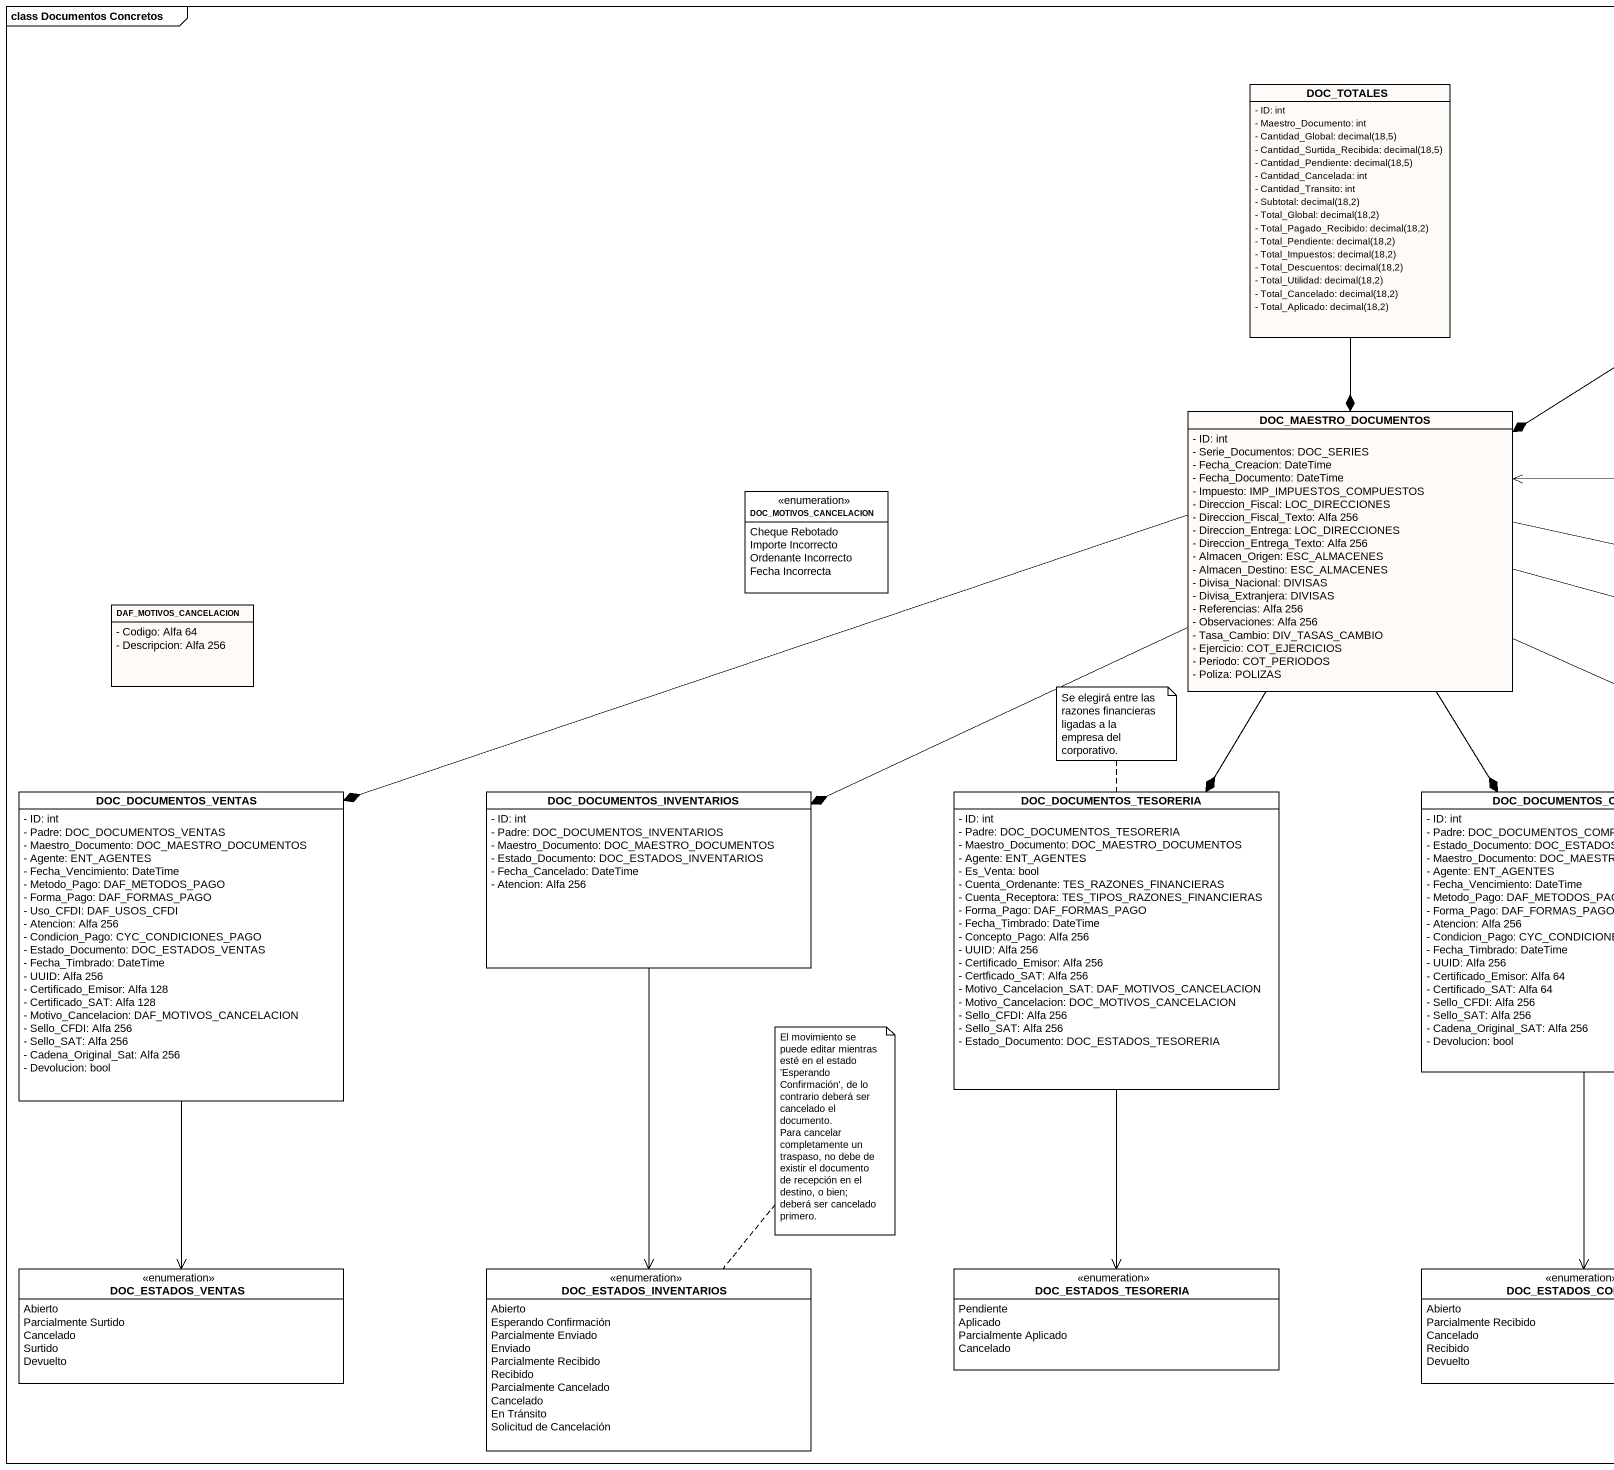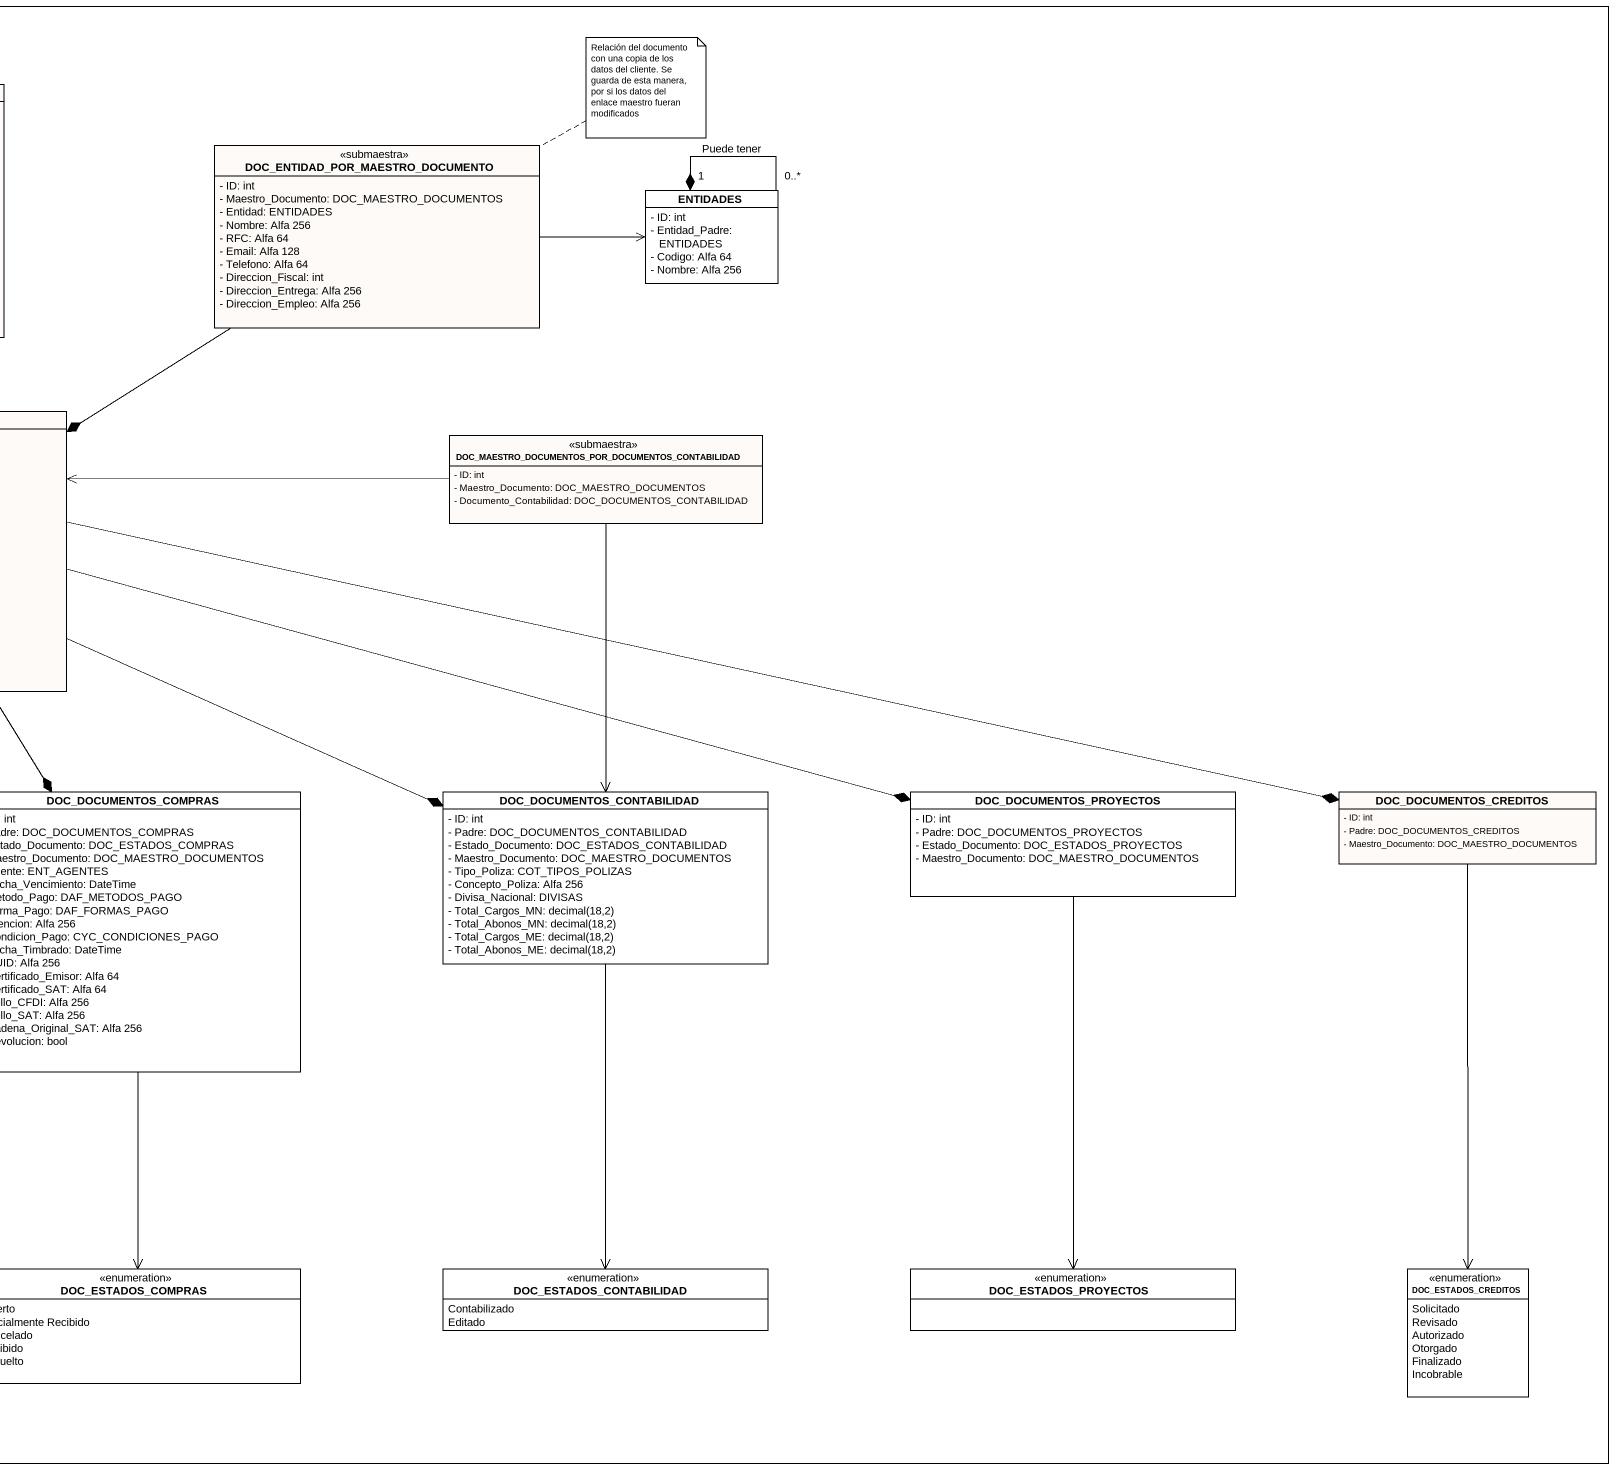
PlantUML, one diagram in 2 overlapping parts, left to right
@startuml
mainframe class Documentos Concretos
hide circle
hide empty members
skinparam classAttributeIconSize 0
class DOC_TOTALES #FDFAF7 {
  - ID: int
  - Maestro_Documento: int
  {field} - Cantidad_Global: decimal(18,5)
  {field} - Cantidad_Surtida_Recibida: decimal(18,5)
  {field} - Cantidad_Pendiente: decimal(18,5)
  - Cantidad_Cancelada: int
  - Cantidad_Transito: int
  {field} - Subtotal: decimal(18,2)
  {field} - Total_Global: decimal(18,2)
  {field} - Total_Pagado_Recibido: decimal(18,2)
  {field} - Total_Pendiente: decimal(18,2)
  {field} - Total_Impuestos: decimal(18,2)
  {field} - Total_Descuentos: decimal(18,2)
  {field} - Total_Utilidad: decimal(18,2)
  {field} - Total_Cancelado: decimal(18,2)
  {field} - Total_Aplicado: decimal(18,2)
}
class "DOC_ENTIDAD_POR_MAESTRO_DOCUMENTO" as DOC_ENTIDAD_POR_MAESTRO <<submaestra>> #FDFAF7 {
  - ID: int
  - Maestro_Documento: DOC_MAESTRO_DOCUMENTOS
  - Entidad: ENTIDADES
  - Nombre: Alfa 256
  - RFC: Alfa 64
  - Email: Alfa 128
  - Telefono: Alfa 64
  - Direccion_Fiscal: int
  - Direccion_Entrega: Alfa 256
  - Direccion_Empleo: Alfa 256
}
class ENTIDADES {
  - ID: int
  - Entidad_Padre: ENTIDADES
  - Codigo: Alfa 64
  - Nombre: Alfa 256
}
class DOC_MAESTRO_DOCUMENTOS #FDFAF7 {
  - ID: int
  - Serie_Documentos: DOC_SERIES
  - Fecha_Creacion: DateTime
  - Fecha_Documento: DateTime
  - Impuesto: IMP_IMPUESTOS_COMPUESTOS
  - Direccion_Fiscal: LOC_DIRECCIONES
  - Direccion_Fiscal_Texto: Alfa 256
  - Direccion_Entrega: LOC_DIRECCIONES
  - Direccion_Entrega_Texto: Alfa 256
  - Almacen_Origen: ESC_ALMACENES
  - Almacen_Destino: ESC_ALMACENES
  - Divisa_Nacional: DIVISAS
  - Divisa_Extranjera: DIVISAS
  - Referencias: Alfa 256
  - Observaciones: Alfa 256
  - Tasa_Cambio: DIV_TASAS_CAMBIO
  - Ejercicio: COT_EJERCICIOS
  - Periodo: COT_PERIODOS
  - Poliza: POLIZAS
}
class "DOC_MAESTRO_DOCUMENTOS_POR_DOCUMENTOS_CONTABILIDAD" as DOC_MAESTRO_DOCUMENTOS_POR <<submaestra>> #FDFAF7 {
  - ID: int
  - Maestro_Documento: DOC_MAESTRO_DOCUMENTOS
  - Documento_Contabilidad: DOC_DOCUMENTOS_CONTABILIDAD
}
enum DOC_MOTIVOS_CANCELACION {
  Cheque Rebotado
  Importe Incorrecto
  Ordenante Incorrecto
  Fecha Incorrecta
}
class DAF_MOTIVOS_CANCELACION #FDFAF7 {
  - Codigo: Alfa 64
  - Descripcion: Alfa 256
}
class DOC_DOCUMENTOS_VENTAS {
  - ID: int
  - Padre: DOC_DOCUMENTOS_VENTAS
  - Maestro_Documento: DOC_MAESTRO_DOCUMENTOS
  - Agente: ENT_AGENTES
  - Fecha_Vencimiento: DateTime
  - Metodo_Pago: DAF_METODOS_PAGO
  - Forma_Pago: DAF_FORMAS_PAGO
  - Uso_CFDI: DAF_USOS_CFDI
  - Atencion: Alfa 256
  - Condicion_Pago: CYC_CONDICIONES_PAGO
  - Estado_Documento: DOC_ESTADOS_VENTAS
  - Fecha_Timbrado: DateTime
  - UUID: Alfa 256
  - Certificado_Emisor: Alfa 128
  - Certificado_SAT: Alfa 128
  - Motivo_Cancelacion: DAF_MOTIVOS_CANCELACION
  - Sello_CFDI: Alfa 256
  - Sello_SAT: Alfa 256
  - Cadena_Original_Sat: Alfa 256
  - Devolucion: bool
}
class DOC_DOCUMENTOS_INVENTARIOS {
  - ID: int
  - Padre: DOC_DOCUMENTOS_INVENTARIOS
  - Maestro_Documento: DOC_MAESTRO_DOCUMENTOS
  - Estado_Documento: DOC_ESTADOS_INVENTARIOS
  - Fecha_Cancelado: DateTime
  - Atencion: Alfa 256
}
class DOC_DOCUMENTOS_TESORERIA {
  - ID: int
  - Padre: DOC_DOCUMENTOS_TESORERIA
  - Maestro_Documento: DOC_MAESTRO_DOCUMENTOS
  - Agente: ENT_AGENTES
  - Es_Venta: bool
  - Cuenta_Ordenante: TES_RAZONES_FINANCIERAS
  - Cuenta_Receptora: TES_TIPOS_RAZONES_FINANCIERAS
  - Forma_Pago: DAF_FORMAS_PAGO
  - Fecha_Timbrado: DateTime
  - Concepto_Pago: Alfa 256
  - UUID: Alfa 256
  - Certificado_Emisor: Alfa 256
  - Certficado_SAT: Alfa 256
  - Motivo_Cancelacion_SAT: DAF_MOTIVOS_CANCELACION
  - Motivo_Cancelacion: DOC_MOTIVOS_CANCELACION
  - Sello_CFDI: Alfa 256
  - Sello_SAT: Alfa 256
  - Estado_Documento: DOC_ESTADOS_TESORERIA
}
class DOC_DOCUMENTOS_COMPRAS {
  - ID: int
  - Padre: DOC_DOCUMENTOS_COMPRAS
  - Estado_Documento: DOC_ESTADOS_COMPRAS
  - Maestro_Documento: DOC_MAESTRO_DOCUMENTOS
  - Agente: ENT_AGENTES
  - Fecha_Vencimiento: DateTime
  - Metodo_Pago: DAF_METODOS_PAGO
  - Forma_Pago: DAF_FORMAS_PAGO
  - Atencion: Alfa 256
  - Condicion_Pago: CYC_CONDICIONES_PAGO
  - Fecha_Timbrado: DateTime
  - UUID: Alfa 256
  - Certificado_Emisor: Alfa 64
  - Certificado_SAT: Alfa 64
  - Sello_CFDI: Alfa 256
  - Sello_SAT: Alfa 256
  - Cadena_Original_SAT: Alfa 256
  - Devolucion: bool
}
class DOC_DOCUMENTOS_CONTABILIDAD {
  - ID: int
  - Padre: DOC_DOCUMENTOS_CONTABILIDAD
  - Estado_Documento: DOC_ESTADOS_CONTABILIDAD
  - Maestro_Documento: DOC_MAESTRO_DOCUMENTOS
  - Tipo_Poliza: COT_TIPOS_POLIZAS
  - Concepto_Poliza: Alfa 256
  - Divisa_Nacional: DIVISAS
  {field} - Total_Cargos_MN: decimal(18,2)
  {field} - Total_Abonos_MN: decimal(18,2)
  {field} - Total_Cargos_ME: decimal(18,2)
  {field} - Total_Abonos_ME: decimal(18,2)
}
class DOC_DOCUMENTOS_PROYECTOS {
  - ID: int
  - Padre: DOC_DOCUMENTOS_PROYECTOS
  - Estado_Documento: DOC_ESTADOS_PROYECTOS
  - Maestro_Documento: DOC_MAESTRO_DOCUMENTOS
}
class DOC_DOCUMENTOS_CREDITOS #FDFAF7 {
  - ID: int
  - Padre: DOC_DOCUMENTOS_CREDITOS
  - Maestro_Documento: DOC_MAESTRO_DOCUMENTOS
}
enum DOC_ESTADOS_VENTAS {
  Abierto
  Parcialmente Surtido
  Cancelado
  Surtido
  Devuelto
}
enum DOC_ESTADOS_INVENTARIOS {
  Abierto
  Esperando Confirmación
  Parcialmente Enviado
  Enviado
  Parcialmente Recibido
  Recibido
  Parcialmente Cancelado
  Cancelado
  En Tránsito
  Solicitud de Cancelación
}
enum DOC_ESTADOS_TESORERIA {
  Pendiente
  Aplicado
  Parcialmente Aplicado
  Cancelado
}
enum DOC_ESTADOS_COMPRAS {
  Abierto
  Parcialmente Recibido
  Cancelado
  Recibido
  Devuelto
}
enum DOC_ESTADOS_CONTABILIDAD {
  Contabilizado
  Editado
}
enum DOC_ESTADOS_PROYECTOS
enum DOC_ESTADOS_CREDITOS {
  Solicitado
  Revisado
  Autorizado
  Otorgado
  Finalizado
  Incobrable
}
DOC_TOTALES --* DOC_MAESTRO_DOCUMENTOS
DOC_ENTIDAD_POR_MAESTRO -right-> ENTIDADES
DOC_ENTIDAD_POR_MAESTRO --* DOC_MAESTRO_DOCUMENTOS
ENTIDADES "0..*" --* "1" ENTIDADES : Puede tener
DOC_MAESTRO_DOCUMENTOS -left-* DOC_DOCUMENTOS_VENTAS
DOC_MAESTRO_DOCUMENTOS -left-* DOC_DOCUMENTOS_INVENTARIOS
DOC_MAESTRO_DOCUMENTOS --* DOC_DOCUMENTOS_TESORERIA
DOC_MAESTRO_DOCUMENTOS --* DOC_DOCUMENTOS_COMPRAS
DOC_MAESTRO_DOCUMENTOS -right-* DOC_DOCUMENTOS_CONTABILIDAD
DOC_MAESTRO_DOCUMENTOS -right-* DOC_DOCUMENTOS_PROYECTOS
DOC_MAESTRO_DOCUMENTOS -right-* DOC_DOCUMENTOS_CREDITOS
DOC_MAESTRO_DOCUMENTOS_POR -left-> DOC_MAESTRO_DOCUMENTOS
DOC_MAESTRO_DOCUMENTOS_POR --> DOC_DOCUMENTOS_CONTABILIDAD
DOC_DOCUMENTOS_VENTAS --> DOC_ESTADOS_VENTAS
DOC_DOCUMENTOS_INVENTARIOS --> DOC_ESTADOS_INVENTARIOS
DOC_DOCUMENTOS_TESORERIA --> DOC_ESTADOS_TESORERIA
DOC_DOCUMENTOS_COMPRAS --> DOC_ESTADOS_COMPRAS
DOC_DOCUMENTOS_CONTABILIDAD --> DOC_ESTADOS_CONTABILIDAD
DOC_DOCUMENTOS_PROYECTOS --> DOC_ESTADOS_PROYECTOS
DOC_DOCUMENTOS_CREDITOS --> DOC_ESTADOS_CREDITOS
note right of DOC_ENTIDAD_POR_MAESTRO : Relación del documento con una copia de los datos del cliente. Se guarda de esta manera, por si los datos del enlace maestro fueran modificados
note top of DOC_DOCUMENTOS_TESORERIA : Se elegirá entre las razones financieras ligadas a la empresa del corporativo.
note top of DOC_ESTADOS_INVENTARIOS
  El movimiento se puede editar mientras esté en el estado 'Esperando Confirmación', de lo contrario deberá ser cancelado el documento.
  Para cancelar completamente un traspaso, no debe de existir el documento de recepción en el destino, o bien; deberá ser cancelado primero.
end note
@enduml
